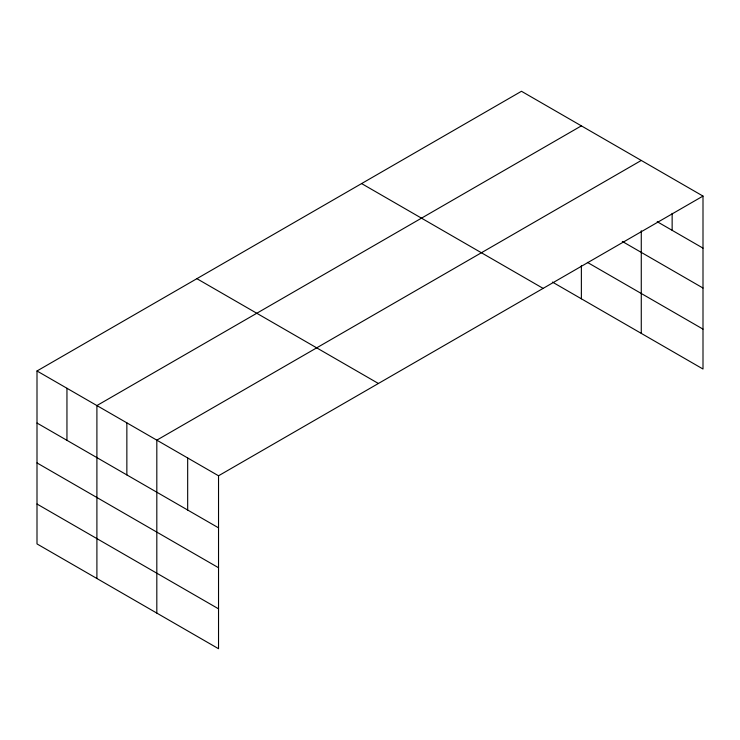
<?xml version="1.0" encoding="UTF-8"?>
<svg xmlns="http://www.w3.org/2000/svg" width="740" height="740" viewBox="0 0 740 740"><rect width="100%" height="100%" fill="white"/><g stroke="black" fill="none" stroke-linecap="round" stroke-linejoin="round"><path stroke-width="1.11" d="M641.275 230.741L641.275 333.389M552.419 282.079L703 369.019L703 196.082L521.469 91.279L37 370.981L37 543.918L218.531 648.721L218.531 475.783L37 370.981M581.372 125.865L96.903 405.566L96.903 578.504M641.275 160.451L156.815 440.152L156.815 613.09M218.531 475.783L703 196.082M657.203 221.704L703 248.141M622.312 241.444L703 288.026M587.366 262.367L703 329.124M361.592 183.576L543.123 288.387M196.877 278.675L378.408 383.486M37 423.039L218.531 527.842M37 462.925L218.531 567.737M37 504.023L218.531 608.835M672.142 213.351L672.142 230.325M581.372 265.743L581.372 298.803M187.673 457.968L187.673 510.026M126.854 422.864L126.854 474.913M66.951 388.278L66.951 440.328"/></g></svg>
